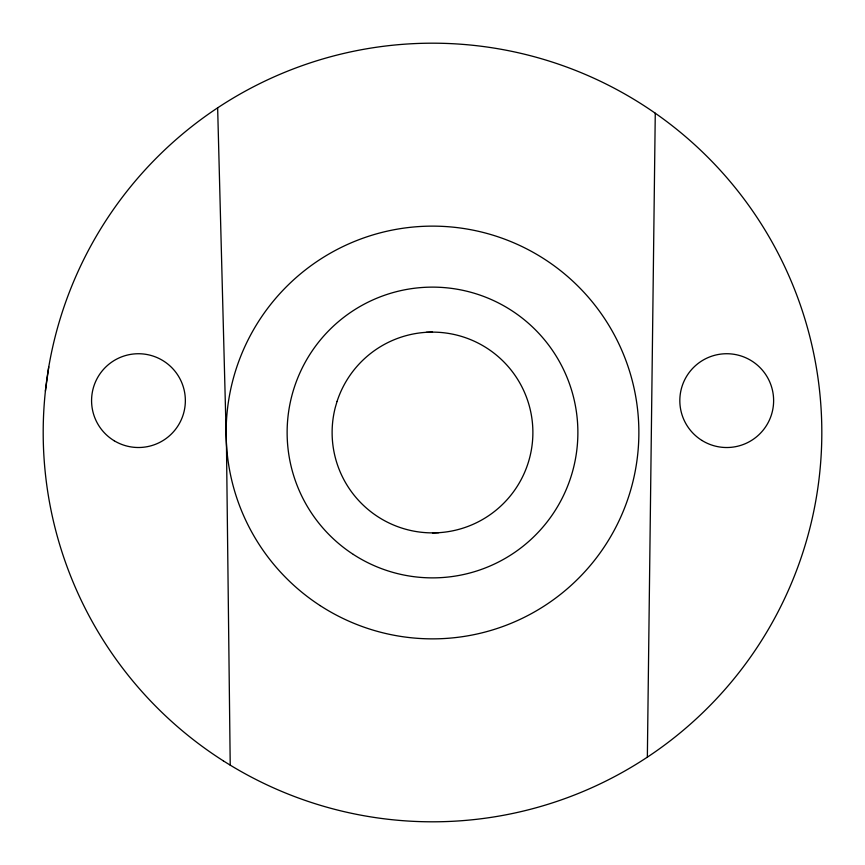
<?xml version="1.0" encoding="UTF-8"?>
<svg xmlns="http://www.w3.org/2000/svg" width="865" height="865" viewBox="0 0 865 865"><rect width="100%" height="100%" fill="white"/><g stroke="black" fill="none" stroke-linecap="round" stroke-linejoin="round"><path stroke-width="1.3" d="M647.355 757.167L655.27 113.207M45.391 391.11L48.754 366.879M426.196 332.322L432.5 332.128M432.5 532.872L438.804 532.678M217.645 107.833L226.5 447.648L230.22 765.147M337.036 401.479L335.274 407.534A100.372 100.372 0 0 0 457.466 529.726A100.372 100.372 0 0 0 505.668 363.787A100.372 100.372 0 0 0 337.036 401.479M353.342 554.433A145.374 145.374 0 0 0 577.679 440.09A145.374 145.374 0 0 0 366.49 302.977A145.374 145.374 0 0 0 353.342 554.433M320.126 605.587A206.367 206.367 0 0 0 638.586 443.269A206.367 206.367 0 0 0 338.788 248.633A206.367 206.367 0 0 0 320.126 605.587M223.3 760.832A389.326 389.326 0 0 0 821.447 449.508A389.326 389.326 0 0 0 252.753 87.16A389.326 389.326 0 0 0 223.3 760.832M701.98 440.469A46.905 46.905 0 0 0 773.602 402.128A46.905 46.905 0 0 0 704.586 359.278A46.905 46.905 0 0 0 701.98 440.469M114.245 440.782A46.905 46.905 0 0 0 185.348 401.522A46.905 46.905 0 0 0 115.791 359.57A46.905 46.905 0 0 0 114.245 440.782"/></g></svg>
